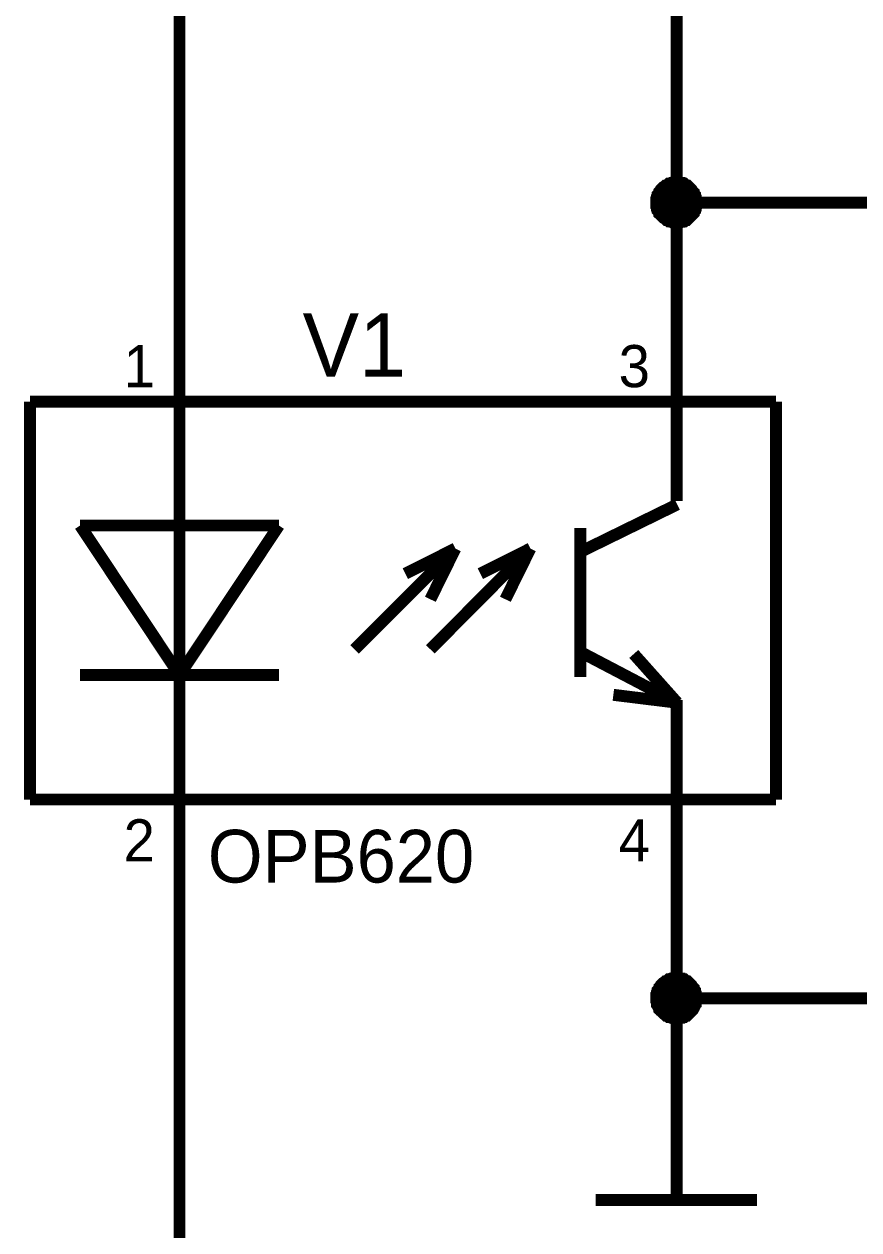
# Model space of a CAD drawing. Header units: millimetres. Extents: x 0 to 420, y 0 to 297.
# Drawn here: x 58.67 to 79.66, y 109.17 to 139.48 of the extents above; entities that cross this region are included whole.
import ezdxf

# ---------------------------------------------------------------- set-up
doc = ezdxf.new("R2010")
doc.units = ezdxf.units.MM
doc.layers.add('Sheet', color=255, linetype='Continuous')

msp = doc.modelspace()

# ---------------------------------------------------------------- linework, layer by layer
at = {"layer": 'Sheet'}
for points, const_width in [([(62.58, 139.989), (62.58, 137.488)], 0.3), ([(75.076, 139.989), (75.076, 137.488)], 0.3), ([(62.58, 132.488), (62.58, 137.488)], 0.3), ([(75.076, 137.488), (75.076, 134.988), (75.076, 132.488)], 0.3), ([(74.563, 134.988), (74.563, 135.021), (74.563, 135.038), (74.563, 135.071), (74.579, 135.087), (74.579, 135.12), (74.579, 135.137), (74.596, 135.17), (74.596, 135.187), (74.612, 135.203), (74.629, 135.236), (74.645, 135.253), (74.645, 135.269), (74.662, 135.286), (74.678, 135.319), (74.695, 135.336), (74.712, 135.352), (74.728, 135.369), (74.745, 135.385), (74.778, 135.402), (74.794, 135.418), (74.811, 135.418), (74.827, 135.435), (74.86, 135.452), (74.877, 135.468), (74.894, 135.468), (74.927, 135.485), (74.943, 135.485), (74.976, 135.485), (74.993, 135.501), (75.026, 135.501), (75.043, 135.501), (75.076, 135.501)], 0.3), ([(74.563, 134.988), (74.563, 135.021), (74.563, 135.038), (74.563, 135.071), (74.579, 135.087), (74.579, 135.12), (74.579, 135.137), (74.596, 135.17), (74.596, 135.187), (74.612, 135.203), (74.629, 135.236), (74.645, 135.253), (74.645, 135.269), (74.662, 135.286), (74.678, 135.319), (74.695, 135.336), (74.712, 135.352), (74.728, 135.369), (74.745, 135.385), (74.778, 135.402), (74.794, 135.418), (74.811, 135.418), (74.827, 135.435), (74.86, 135.452), (74.877, 135.468), (74.894, 135.468), (74.927, 135.485), (74.943, 135.485), (74.976, 135.485), (74.993, 135.501), (75.026, 135.501), (75.043, 135.501), (75.076, 135.501)], 0.3), ([(74.563, 134.988), (74.563, 135.021), (74.563, 135.038), (74.563, 135.071), (74.579, 135.087), (74.579, 135.12), (74.579, 135.137), (74.596, 135.17), (74.596, 135.187), (74.612, 135.203), (74.629, 135.236), (74.645, 135.253), (74.645, 135.269), (74.662, 135.286), (74.678, 135.319), (74.695, 135.336), (74.712, 135.352), (74.728, 135.369), (74.745, 135.385), (74.778, 135.402), (74.794, 135.418), (74.811, 135.418), (74.827, 135.435), (74.86, 135.452), (74.877, 135.468), (74.894, 135.468), (74.927, 135.485), (74.943, 135.485), (74.976, 135.485), (74.993, 135.501), (75.026, 135.501), (75.043, 135.501), (75.076, 135.501)], 0.3), ([(74.563, 134.988), (74.563, 135.021), (74.563, 135.038), (74.563, 135.071), (74.579, 135.087), (74.579, 135.12), (74.579, 135.137), (74.596, 135.17), (74.596, 135.187), (74.612, 135.203), (74.629, 135.236), (74.645, 135.253), (74.645, 135.269), (74.662, 135.286), (74.678, 135.319), (74.695, 135.336), (74.712, 135.352), (74.728, 135.369), (74.745, 135.385), (74.778, 135.402), (74.794, 135.418), (74.811, 135.418), (74.827, 135.435), (74.86, 135.452), (74.877, 135.468), (74.894, 135.468), (74.927, 135.485), (74.943, 135.485), (74.976, 135.485), (74.993, 135.501), (75.026, 135.501), (75.043, 135.501), (75.076, 135.501)], 0.3), ([(74.563, 134.988), (74.563, 135.021), (74.563, 135.038), (74.563, 135.071), (74.579, 135.087), (74.579, 135.12), (74.579, 135.137), (74.596, 135.17), (74.596, 135.187), (74.612, 135.203), (74.629, 135.236), (74.645, 135.253), (74.645, 135.269), (74.662, 135.286), (74.678, 135.319), (74.695, 135.336), (74.712, 135.352), (74.728, 135.369), (74.745, 135.385), (74.778, 135.402), (74.794, 135.418), (74.811, 135.418), (74.827, 135.435), (74.86, 135.452), (74.877, 135.468), (74.894, 135.468), (74.927, 135.485), (74.943, 135.485), (74.976, 135.485), (74.993, 135.501), (75.026, 135.501), (75.043, 135.501), (75.076, 135.501)], 0.0991), ([(74.563, 134.988), (74.563, 135.021), (74.563, 135.038), (74.563, 135.071), (74.579, 135.087), (74.579, 135.12), (74.579, 135.137), (74.596, 135.17), (74.596, 135.187), (74.612, 135.203), (74.629, 135.236), (74.645, 135.253), (74.645, 135.269), (74.662, 135.286), (74.678, 135.319), (74.695, 135.336), (74.712, 135.352), (74.728, 135.369), (74.745, 135.385), (74.778, 135.402), (74.794, 135.418), (74.811, 135.418), (74.827, 135.435), (74.86, 135.452), (74.877, 135.468), (74.894, 135.468), (74.927, 135.485), (74.943, 135.485), (74.976, 135.485), (74.993, 135.501), (75.026, 135.501), (75.043, 135.501), (75.076, 135.501)], 0.0991), ([(74.563, 134.988), (74.563, 135.021), (74.563, 135.038), (74.563, 135.071), (74.579, 135.087), (74.579, 135.12), (74.579, 135.137), (74.596, 135.17), (74.596, 135.187), (74.612, 135.203), (74.629, 135.236), (74.645, 135.253), (74.645, 135.269), (74.662, 135.286), (74.678, 135.319), (74.695, 135.336), (74.712, 135.352), (74.728, 135.369), (74.745, 135.385), (74.778, 135.402), (74.794, 135.418), (74.811, 135.418), (74.827, 135.435), (74.86, 135.452), (74.877, 135.468), (74.894, 135.468), (74.927, 135.485), (74.943, 135.485), (74.976, 135.485), (74.993, 135.501), (75.026, 135.501), (75.043, 135.501), (75.076, 135.501)], 0.0991), ([(74.563, 134.988), (74.563, 135.021), (74.563, 135.038), (74.563, 135.071), (74.579, 135.087), (74.579, 135.12), (74.579, 135.137), (74.596, 135.17), (74.596, 135.187), (74.612, 135.203), (74.629, 135.236), (74.645, 135.253), (74.645, 135.269), (74.662, 135.286), (74.678, 135.319), (74.695, 135.336), (74.712, 135.352), (74.728, 135.369), (74.745, 135.385), (74.778, 135.402), (74.794, 135.418), (74.811, 135.418), (74.827, 135.435), (74.86, 135.452), (74.877, 135.468), (74.894, 135.468), (74.927, 135.485), (74.943, 135.485), (74.976, 135.485), (74.993, 135.501), (75.026, 135.501), (75.043, 135.501), (75.076, 135.501)], 0.0991), ([(75.076, 135.501), (75.076, 135.501)], 0.3), ([(75.076, 135.501), (75.109, 135.501), (75.125, 135.501), (75.158, 135.501), (75.175, 135.485), (75.208, 135.485), (75.225, 135.485), (75.241, 135.468), (75.274, 135.468), (75.291, 135.452), (75.307, 135.435), (75.34, 135.418), (75.357, 135.418), (75.374, 135.402), (75.39, 135.385), (75.407, 135.369), (75.423, 135.352), (75.44, 135.336), (75.456, 135.319), (75.473, 135.286), (75.489, 135.269), (75.506, 135.253), (75.506, 135.236), (75.523, 135.203), (75.539, 135.187), (75.539, 135.17), (75.556, 135.137), (75.556, 135.12), (75.556, 135.087), (75.572, 135.071), (75.572, 135.038), (75.572, 135.021), (75.572, 134.988)], 0.3), ([(75.076, 135.501), (75.076, 135.501)], 0.3), ([(75.076, 135.501), (75.109, 135.501), (75.125, 135.501), (75.158, 135.501), (75.175, 135.485), (75.208, 135.485), (75.225, 135.485), (75.241, 135.468), (75.274, 135.468), (75.291, 135.452), (75.307, 135.435), (75.34, 135.418), (75.357, 135.418), (75.374, 135.402), (75.39, 135.385), (75.407, 135.369), (75.423, 135.352), (75.44, 135.336), (75.456, 135.319), (75.473, 135.286), (75.489, 135.269), (75.506, 135.253), (75.506, 135.236), (75.523, 135.203), (75.539, 135.187), (75.539, 135.17), (75.556, 135.137), (75.556, 135.12), (75.556, 135.087), (75.572, 135.071), (75.572, 135.038), (75.572, 135.021), (75.572, 134.988)], 0.3), ([(75.076, 135.501), (75.076, 135.501)], 0.3), ([(75.076, 135.501), (75.109, 135.501), (75.125, 135.501), (75.158, 135.501), (75.175, 135.485), (75.208, 135.485), (75.225, 135.485), (75.241, 135.468), (75.274, 135.468), (75.291, 135.452), (75.307, 135.435), (75.34, 135.418), (75.357, 135.418), (75.374, 135.402), (75.39, 135.385), (75.407, 135.369), (75.423, 135.352), (75.44, 135.336), (75.456, 135.319), (75.473, 135.286), (75.489, 135.269), (75.506, 135.253), (75.506, 135.236), (75.523, 135.203), (75.539, 135.187), (75.539, 135.17), (75.556, 135.137), (75.556, 135.12), (75.556, 135.087), (75.572, 135.071), (75.572, 135.038), (75.572, 135.021), (75.572, 134.988)], 0.3), ([(75.076, 135.501), (75.076, 135.501)], 0.3), ([(75.076, 135.501), (75.109, 135.501), (75.125, 135.501), (75.158, 135.501), (75.175, 135.485), (75.208, 135.485), (75.225, 135.485), (75.241, 135.468), (75.274, 135.468), (75.291, 135.452), (75.307, 135.435), (75.34, 135.418), (75.357, 135.418), (75.374, 135.402), (75.39, 135.385), (75.407, 135.369), (75.423, 135.352), (75.44, 135.336), (75.456, 135.319), (75.473, 135.286), (75.489, 135.269), (75.506, 135.253), (75.506, 135.236), (75.523, 135.203), (75.539, 135.187), (75.539, 135.17), (75.556, 135.137), (75.556, 135.12), (75.556, 135.087), (75.572, 135.071), (75.572, 135.038), (75.572, 135.021), (75.572, 134.988)], 0.3), ([(75.076, 135.501), (75.076, 135.501)], 0.0991), ([(75.076, 135.501), (75.109, 135.501), (75.125, 135.501), (75.158, 135.501), (75.175, 135.485), (75.208, 135.485), (75.225, 135.485), (75.241, 135.468), (75.274, 135.468), (75.291, 135.452), (75.307, 135.435), (75.34, 135.418), (75.357, 135.418), (75.374, 135.402), (75.39, 135.385), (75.407, 135.369), (75.423, 135.352), (75.44, 135.336), (75.456, 135.319), (75.473, 135.286), (75.489, 135.269), (75.506, 135.253), (75.506, 135.236), (75.523, 135.203), (75.539, 135.187), (75.539, 135.17), (75.556, 135.137), (75.556, 135.12), (75.556, 135.087), (75.572, 135.071), (75.572, 135.038), (75.572, 135.021), (75.572, 134.988)], 0.0991), ([(75.076, 135.501), (75.076, 135.501)], 0.0991), ([(75.076, 135.501), (75.109, 135.501), (75.125, 135.501), (75.158, 135.501), (75.175, 135.485), (75.208, 135.485), (75.225, 135.485), (75.241, 135.468), (75.274, 135.468), (75.291, 135.452), (75.307, 135.435), (75.34, 135.418), (75.357, 135.418), (75.374, 135.402), (75.39, 135.385), (75.407, 135.369), (75.423, 135.352), (75.44, 135.336), (75.456, 135.319), (75.473, 135.286), (75.489, 135.269), (75.506, 135.253), (75.506, 135.236), (75.523, 135.203), (75.539, 135.187), (75.539, 135.17), (75.556, 135.137), (75.556, 135.12), (75.556, 135.087), (75.572, 135.071), (75.572, 135.038), (75.572, 135.021), (75.572, 134.988)], 0.0991), ([(75.076, 135.501), (75.076, 135.501)], 0.0991), ([(75.076, 135.501), (75.109, 135.501), (75.125, 135.501), (75.158, 135.501), (75.175, 135.485), (75.208, 135.485), (75.225, 135.485), (75.241, 135.468), (75.274, 135.468), (75.291, 135.452), (75.307, 135.435), (75.34, 135.418), (75.357, 135.418), (75.374, 135.402), (75.39, 135.385), (75.407, 135.369), (75.423, 135.352), (75.44, 135.336), (75.456, 135.319), (75.473, 135.286), (75.489, 135.269), (75.506, 135.253), (75.506, 135.236), (75.523, 135.203), (75.539, 135.187), (75.539, 135.17), (75.556, 135.137), (75.556, 135.12), (75.556, 135.087), (75.572, 135.071), (75.572, 135.038), (75.572, 135.021), (75.572, 134.988)], 0.0991), ([(75.076, 135.501), (75.076, 135.501)], 0.0991), ([(75.076, 135.501), (75.109, 135.501), (75.125, 135.501), (75.158, 135.501), (75.175, 135.485), (75.208, 135.485), (75.225, 135.485), (75.241, 135.468), (75.274, 135.468), (75.291, 135.452), (75.307, 135.435), (75.34, 135.418), (75.357, 135.418), (75.374, 135.402), (75.39, 135.385), (75.407, 135.369), (75.423, 135.352), (75.44, 135.336), (75.456, 135.319), (75.473, 135.286), (75.489, 135.269), (75.506, 135.253), (75.506, 135.236), (75.523, 135.203), (75.539, 135.187), (75.539, 135.17), (75.556, 135.137), (75.556, 135.12), (75.556, 135.087), (75.572, 135.071), (75.572, 135.038), (75.572, 135.021), (75.572, 134.988)], 0.0991), ([(75.076, 134.491), (75.043, 134.491), (75.026, 134.491), (74.993, 134.491), (74.976, 134.508), (74.943, 134.508), (74.927, 134.508), (74.894, 134.524), (74.877, 134.524), (74.86, 134.541), (74.827, 134.557), (74.811, 134.557), (74.794, 134.574), (74.778, 134.591), (74.745, 134.607), (74.728, 134.624), (74.712, 134.64), (74.695, 134.657), (74.678, 134.673), (74.662, 134.69), (74.645, 134.706), (74.645, 134.723), (74.629, 134.756), (74.612, 134.773), (74.596, 134.789), (74.596, 134.822), (74.579, 134.839), (74.579, 134.855), (74.579, 134.889), (74.563, 134.905), (74.563, 134.938), (74.563, 134.955), (74.563, 134.988)], 0.3), ([(74.563, 134.988), (74.563, 134.988)], 0.3), ([(75.076, 134.491), (75.043, 134.491), (75.026, 134.491), (74.993, 134.491), (74.976, 134.508), (74.943, 134.508), (74.927, 134.508), (74.894, 134.524), (74.877, 134.524), (74.86, 134.541), (74.827, 134.557), (74.811, 134.557), (74.794, 134.574), (74.778, 134.591), (74.745, 134.607), (74.728, 134.624), (74.712, 134.64), (74.695, 134.657), (74.678, 134.673), (74.662, 134.69), (74.645, 134.706), (74.645, 134.723), (74.629, 134.756), (74.612, 134.773), (74.596, 134.789), (74.596, 134.822), (74.579, 134.839), (74.579, 134.855), (74.579, 134.889), (74.563, 134.905), (74.563, 134.938), (74.563, 134.955), (74.563, 134.988)], 0.3), ([(74.563, 134.988), (74.563, 134.988)], 0.3), ([(75.076, 134.491), (75.043, 134.491), (75.026, 134.491), (74.993, 134.491), (74.976, 134.508), (74.943, 134.508), (74.927, 134.508), (74.894, 134.524), (74.877, 134.524), (74.86, 134.541), (74.827, 134.557), (74.811, 134.557), (74.794, 134.574), (74.778, 134.591), (74.745, 134.607), (74.728, 134.624), (74.712, 134.64), (74.695, 134.657), (74.678, 134.673), (74.662, 134.69), (74.645, 134.706), (74.645, 134.723), (74.629, 134.756), (74.612, 134.773), (74.596, 134.789), (74.596, 134.822), (74.579, 134.839), (74.579, 134.855), (74.579, 134.889), (74.563, 134.905), (74.563, 134.938), (74.563, 134.955), (74.563, 134.988)], 0.3), ([(74.563, 134.988), (74.563, 134.988)], 0.3), ([(75.076, 134.491), (75.043, 134.491), (75.026, 134.491), (74.993, 134.491), (74.976, 134.508), (74.943, 134.508), (74.927, 134.508), (74.894, 134.524), (74.877, 134.524), (74.86, 134.541), (74.827, 134.557), (74.811, 134.557), (74.794, 134.574), (74.778, 134.591), (74.745, 134.607), (74.728, 134.624), (74.712, 134.64), (74.695, 134.657), (74.678, 134.673), (74.662, 134.69), (74.645, 134.706), (74.645, 134.723), (74.629, 134.756), (74.612, 134.773), (74.596, 134.789), (74.596, 134.822), (74.579, 134.839), (74.579, 134.855), (74.579, 134.889), (74.563, 134.905), (74.563, 134.938), (74.563, 134.955), (74.563, 134.988)], 0.3), ([(74.563, 134.988), (74.563, 134.988)], 0.3), ([(75.076, 134.491), (75.043, 134.491), (75.026, 134.491), (74.993, 134.491), (74.976, 134.508), (74.943, 134.508), (74.927, 134.508), (74.894, 134.524), (74.877, 134.524), (74.86, 134.541), (74.827, 134.557), (74.811, 134.557), (74.794, 134.574), (74.778, 134.591), (74.745, 134.607), (74.728, 134.624), (74.712, 134.64), (74.695, 134.657), (74.678, 134.673), (74.662, 134.69), (74.645, 134.706), (74.645, 134.723), (74.629, 134.756), (74.612, 134.773), (74.596, 134.789), (74.596, 134.822), (74.579, 134.839), (74.579, 134.855), (74.579, 134.889), (74.563, 134.905), (74.563, 134.938), (74.563, 134.955), (74.563, 134.988)], 0.0991), ([(74.563, 134.988), (74.563, 134.988)], 0.0991), ([(75.076, 134.491), (75.043, 134.491), (75.026, 134.491), (74.993, 134.491), (74.976, 134.508), (74.943, 134.508), (74.927, 134.508), (74.894, 134.524), (74.877, 134.524), (74.86, 134.541), (74.827, 134.557), (74.811, 134.557), (74.794, 134.574), (74.778, 134.591), (74.745, 134.607), (74.728, 134.624), (74.712, 134.64), (74.695, 134.657), (74.678, 134.673), (74.662, 134.69), (74.645, 134.706), (74.645, 134.723), (74.629, 134.756), (74.612, 134.773), (74.596, 134.789), (74.596, 134.822), (74.579, 134.839), (74.579, 134.855), (74.579, 134.889), (74.563, 134.905), (74.563, 134.938), (74.563, 134.955), (74.563, 134.988)], 0.0991), ([(74.563, 134.988), (74.563, 134.988)], 0.0991), ([(75.076, 134.491), (75.043, 134.491), (75.026, 134.491), (74.993, 134.491), (74.976, 134.508), (74.943, 134.508), (74.927, 134.508), (74.894, 134.524), (74.877, 134.524), (74.86, 134.541), (74.827, 134.557), (74.811, 134.557), (74.794, 134.574), (74.778, 134.591), (74.745, 134.607), (74.728, 134.624), (74.712, 134.64), (74.695, 134.657), (74.678, 134.673), (74.662, 134.69), (74.645, 134.706), (74.645, 134.723), (74.629, 134.756), (74.612, 134.773), (74.596, 134.789), (74.596, 134.822), (74.579, 134.839), (74.579, 134.855), (74.579, 134.889), (74.563, 134.905), (74.563, 134.938), (74.563, 134.955), (74.563, 134.988)], 0.0991), ([(74.563, 134.988), (74.563, 134.988)], 0.0991), ([(75.076, 134.491), (75.043, 134.491), (75.026, 134.491), (74.993, 134.491), (74.976, 134.508), (74.943, 134.508), (74.927, 134.508), (74.894, 134.524), (74.877, 134.524), (74.86, 134.541), (74.827, 134.557), (74.811, 134.557), (74.794, 134.574), (74.778, 134.591), (74.745, 134.607), (74.728, 134.624), (74.712, 134.64), (74.695, 134.657), (74.678, 134.673), (74.662, 134.69), (74.645, 134.706), (74.645, 134.723), (74.629, 134.756), (74.612, 134.773), (74.596, 134.789), (74.596, 134.822), (74.579, 134.839), (74.579, 134.855), (74.579, 134.889), (74.563, 134.905), (74.563, 134.938), (74.563, 134.955), (74.563, 134.988)], 0.0991), ([(74.563, 134.988), (74.563, 134.988)], 0.0991), ([(75.572, 134.988), (75.572, 134.955), (75.572, 134.938), (75.572, 134.905), (75.556, 134.889), (75.556, 134.855), (75.556, 134.839), (75.539, 134.822), (75.539, 134.789), (75.523, 134.773), (75.506, 134.756), (75.506, 134.723), (75.489, 134.706), (75.473, 134.69), (75.456, 134.673), (75.44, 134.657), (75.423, 134.64), (75.407, 134.624), (75.39, 134.607), (75.374, 134.591), (75.357, 134.574), (75.34, 134.557), (75.307, 134.557), (75.291, 134.541), (75.274, 134.524), (75.241, 134.524), (75.225, 134.508), (75.208, 134.508), (75.175, 134.508), (75.158, 134.491), (75.125, 134.491), (75.109, 134.491), (75.076, 134.491)], 0.3), ([(85.073, 128.745), (85.073, 134.988), (75.076, 134.988)], 0.3), ([(75.572, 134.988), (75.572, 134.955), (75.572, 134.938), (75.572, 134.905), (75.556, 134.889), (75.556, 134.855), (75.556, 134.839), (75.539, 134.822), (75.539, 134.789), (75.523, 134.773), (75.506, 134.756), (75.506, 134.723), (75.489, 134.706), (75.473, 134.69), (75.456, 134.673), (75.44, 134.657), (75.423, 134.64), (75.407, 134.624), (75.39, 134.607), (75.374, 134.591), (75.357, 134.574), (75.34, 134.557), (75.307, 134.557), (75.291, 134.541), (75.274, 134.524), (75.241, 134.524), (75.225, 134.508), (75.208, 134.508), (75.175, 134.508), (75.158, 134.491), (75.125, 134.491), (75.109, 134.491), (75.076, 134.491)], 0.3), ([(75.572, 134.988), (75.572, 134.955), (75.572, 134.938), (75.572, 134.905), (75.556, 134.889), (75.556, 134.855), (75.556, 134.839), (75.539, 134.822), (75.539, 134.789), (75.523, 134.773), (75.506, 134.756), (75.506, 134.723), (75.489, 134.706), (75.473, 134.69), (75.456, 134.673), (75.44, 134.657), (75.423, 134.64), (75.407, 134.624), (75.39, 134.607), (75.374, 134.591), (75.357, 134.574), (75.34, 134.557), (75.307, 134.557), (75.291, 134.541), (75.274, 134.524), (75.241, 134.524), (75.225, 134.508), (75.208, 134.508), (75.175, 134.508), (75.158, 134.491), (75.125, 134.491), (75.109, 134.491), (75.076, 134.491)], 0.3), ([(75.572, 134.988), (75.572, 134.955), (75.572, 134.938), (75.572, 134.905), (75.556, 134.889), (75.556, 134.855), (75.556, 134.839), (75.539, 134.822), (75.539, 134.789), (75.523, 134.773), (75.506, 134.756), (75.506, 134.723), (75.489, 134.706), (75.473, 134.69), (75.456, 134.673), (75.44, 134.657), (75.423, 134.64), (75.407, 134.624), (75.39, 134.607), (75.374, 134.591), (75.357, 134.574), (75.34, 134.557), (75.307, 134.557), (75.291, 134.541), (75.274, 134.524), (75.241, 134.524), (75.225, 134.508), (75.208, 134.508), (75.175, 134.508), (75.158, 134.491), (75.125, 134.491), (75.109, 134.491), (75.076, 134.491)], 0.3), ([(75.572, 134.988), (75.572, 134.955), (75.572, 134.938), (75.572, 134.905), (75.556, 134.889), (75.556, 134.855), (75.556, 134.839), (75.539, 134.822), (75.539, 134.789), (75.523, 134.773), (75.506, 134.756), (75.506, 134.723), (75.489, 134.706), (75.473, 134.69), (75.456, 134.673), (75.44, 134.657), (75.423, 134.64), (75.407, 134.624), (75.39, 134.607), (75.374, 134.591), (75.357, 134.574), (75.34, 134.557), (75.307, 134.557), (75.291, 134.541), (75.274, 134.524), (75.241, 134.524), (75.225, 134.508), (75.208, 134.508), (75.175, 134.508), (75.158, 134.491), (75.125, 134.491), (75.109, 134.491), (75.076, 134.491)], 0.0991), ([(75.572, 134.988), (75.572, 134.955), (75.572, 134.938), (75.572, 134.905), (75.556, 134.889), (75.556, 134.855), (75.556, 134.839), (75.539, 134.822), (75.539, 134.789), (75.523, 134.773), (75.506, 134.756), (75.506, 134.723), (75.489, 134.706), (75.473, 134.69), (75.456, 134.673), (75.44, 134.657), (75.423, 134.64), (75.407, 134.624), (75.39, 134.607), (75.374, 134.591), (75.357, 134.574), (75.34, 134.557), (75.307, 134.557), (75.291, 134.541), (75.274, 134.524), (75.241, 134.524), (75.225, 134.508), (75.208, 134.508), (75.175, 134.508), (75.158, 134.491), (75.125, 134.491), (75.109, 134.491), (75.076, 134.491)], 0.0991), ([(75.572, 134.988), (75.572, 134.955), (75.572, 134.938), (75.572, 134.905), (75.556, 134.889), (75.556, 134.855), (75.556, 134.839), (75.539, 134.822), (75.539, 134.789), (75.523, 134.773), (75.506, 134.756), (75.506, 134.723), (75.489, 134.706), (75.473, 134.69), (75.456, 134.673), (75.44, 134.657), (75.423, 134.64), (75.407, 134.624), (75.39, 134.607), (75.374, 134.591), (75.357, 134.574), (75.34, 134.557), (75.307, 134.557), (75.291, 134.541), (75.274, 134.524), (75.241, 134.524), (75.225, 134.508), (75.208, 134.508), (75.175, 134.508), (75.158, 134.491), (75.125, 134.491), (75.109, 134.491), (75.076, 134.491)], 0.0991), ([(75.572, 134.988), (75.572, 134.955), (75.572, 134.938), (75.572, 134.905), (75.556, 134.889), (75.556, 134.855), (75.556, 134.839), (75.539, 134.822), (75.539, 134.789), (75.523, 134.773), (75.506, 134.756), (75.506, 134.723), (75.489, 134.706), (75.473, 134.69), (75.456, 134.673), (75.44, 134.657), (75.423, 134.64), (75.407, 134.624), (75.39, 134.607), (75.374, 134.591), (75.357, 134.574), (75.34, 134.557), (75.307, 134.557), (75.291, 134.541), (75.274, 134.524), (75.241, 134.524), (75.225, 134.508), (75.208, 134.508), (75.175, 134.508), (75.158, 134.491), (75.125, 134.491), (75.109, 134.491), (75.076, 134.491)], 0.0991), ([(75.572, 134.988), (75.572, 134.988), (75.572, 134.988), (75.572, 134.988), (75.572, 134.988), (75.572, 134.988), (75.572, 134.988), (75.572, 134.988), (75.572, 134.988), (75.572, 134.988), (75.572, 134.988), (75.572, 134.988), (75.572, 134.988), (75.572, 134.988), (75.572, 134.988), (75.572, 134.988), (75.572, 134.988), (75.572, 134.988), (75.572, 134.988), (75.572, 134.988), (75.572, 134.988), (75.572, 134.988), (75.572, 134.988), (75.572, 134.988), (75.572, 134.988), (75.572, 134.988), (75.572, 134.988), (75.572, 134.988), (75.572, 134.988), (75.572, 134.988), (75.572, 134.988), (75.572, 134.988), (75.572, 134.988)], 0.3), ([(75.572, 134.988), (75.572, 134.988)], 0.3), ([(75.572, 134.988), (75.572, 134.988), (75.572, 134.988), (75.572, 134.988), (75.572, 134.988), (75.572, 134.988), (75.572, 134.988), (75.572, 134.988), (75.572, 134.988), (75.572, 134.988), (75.572, 134.988), (75.572, 134.988), (75.572, 134.988), (75.572, 134.988), (75.572, 134.988), (75.572, 134.988), (75.572, 134.988), (75.572, 134.988), (75.572, 134.988), (75.572, 134.988), (75.572, 134.988), (75.572, 134.988), (75.572, 134.988), (75.572, 134.988), (75.572, 134.988), (75.572, 134.988), (75.572, 134.988), (75.572, 134.988), (75.572, 134.988), (75.572, 134.988), (75.572, 134.988), (75.572, 134.988), (75.572, 134.988)], 0.3), ([(75.572, 134.988), (75.572, 134.988)], 0.3), ([(75.572, 134.988), (75.572, 134.988), (75.572, 134.988), (75.572, 134.988), (75.572, 134.988), (75.572, 134.988), (75.572, 134.988), (75.572, 134.988), (75.572, 134.988), (75.572, 134.988), (75.572, 134.988), (75.572, 134.988), (75.572, 134.988), (75.572, 134.988), (75.572, 134.988), (75.572, 134.988), (75.572, 134.988), (75.572, 134.988), (75.572, 134.988), (75.572, 134.988), (75.572, 134.988), (75.572, 134.988), (75.572, 134.988), (75.572, 134.988), (75.572, 134.988), (75.572, 134.988), (75.572, 134.988), (75.572, 134.988), (75.572, 134.988), (75.572, 134.988), (75.572, 134.988), (75.572, 134.988), (75.572, 134.988)], 0.3), ([(75.572, 134.988), (75.572, 134.988)], 0.3), ([(75.572, 134.988), (75.572, 134.988), (75.572, 134.988), (75.572, 134.988), (75.572, 134.988), (75.572, 134.988), (75.572, 134.988), (75.572, 134.988), (75.572, 134.988), (75.572, 134.988), (75.572, 134.988), (75.572, 134.988), (75.572, 134.988), (75.572, 134.988), (75.572, 134.988), (75.572, 134.988), (75.572, 134.988), (75.572, 134.988), (75.572, 134.988), (75.572, 134.988), (75.572, 134.988), (75.572, 134.988), (75.572, 134.988), (75.572, 134.988), (75.572, 134.988), (75.572, 134.988), (75.572, 134.988), (75.572, 134.988), (75.572, 134.988), (75.572, 134.988), (75.572, 134.988), (75.572, 134.988), (75.572, 134.988)], 0.3), ([(75.572, 134.988), (75.572, 134.988)], 0.3), ([(75.572, 134.988), (75.572, 134.988), (75.572, 134.988), (75.572, 134.988), (75.572, 134.988), (75.572, 134.988), (75.572, 134.988), (75.572, 134.988), (75.572, 134.988), (75.572, 134.988), (75.572, 134.988), (75.572, 134.988), (75.572, 134.988), (75.572, 134.988), (75.572, 134.988), (75.572, 134.988), (75.572, 134.988), (75.572, 134.988), (75.572, 134.988), (75.572, 134.988), (75.572, 134.988), (75.572, 134.988), (75.572, 134.988), (75.572, 134.988), (75.572, 134.988), (75.572, 134.988), (75.572, 134.988), (75.572, 134.988), (75.572, 134.988), (75.572, 134.988), (75.572, 134.988), (75.572, 134.988), (75.572, 134.988)], 0.0991), ([(75.572, 134.988), (75.572, 134.988)], 0.0991), ([(75.572, 134.988), (75.572, 134.988), (75.572, 134.988), (75.572, 134.988), (75.572, 134.988), (75.572, 134.988), (75.572, 134.988), (75.572, 134.988), (75.572, 134.988), (75.572, 134.988), (75.572, 134.988), (75.572, 134.988), (75.572, 134.988), (75.572, 134.988), (75.572, 134.988), (75.572, 134.988), (75.572, 134.988), (75.572, 134.988), (75.572, 134.988), (75.572, 134.988), (75.572, 134.988), (75.572, 134.988), (75.572, 134.988), (75.572, 134.988), (75.572, 134.988), (75.572, 134.988), (75.572, 134.988), (75.572, 134.988), (75.572, 134.988), (75.572, 134.988), (75.572, 134.988), (75.572, 134.988), (75.572, 134.988)], 0.0991), ([(75.572, 134.988), (75.572, 134.988)], 0.0991), ([(75.572, 134.988), (75.572, 134.988), (75.572, 134.988), (75.572, 134.988), (75.572, 134.988), (75.572, 134.988), (75.572, 134.988), (75.572, 134.988), (75.572, 134.988), (75.572, 134.988), (75.572, 134.988), (75.572, 134.988), (75.572, 134.988), (75.572, 134.988), (75.572, 134.988), (75.572, 134.988), (75.572, 134.988), (75.572, 134.988), (75.572, 134.988), (75.572, 134.988), (75.572, 134.988), (75.572, 134.988), (75.572, 134.988), (75.572, 134.988), (75.572, 134.988), (75.572, 134.988), (75.572, 134.988), (75.572, 134.988), (75.572, 134.988), (75.572, 134.988), (75.572, 134.988), (75.572, 134.988), (75.572, 134.988)], 0.0991), ([(75.572, 134.988), (75.572, 134.988)], 0.0991), ([(75.572, 134.988), (75.572, 134.988), (75.572, 134.988), (75.572, 134.988), (75.572, 134.988), (75.572, 134.988), (75.572, 134.988), (75.572, 134.988), (75.572, 134.988), (75.572, 134.988), (75.572, 134.988), (75.572, 134.988), (75.572, 134.988), (75.572, 134.988), (75.572, 134.988), (75.572, 134.988), (75.572, 134.988), (75.572, 134.988), (75.572, 134.988), (75.572, 134.988), (75.572, 134.988), (75.572, 134.988), (75.572, 134.988), (75.572, 134.988), (75.572, 134.988), (75.572, 134.988), (75.572, 134.988), (75.572, 134.988), (75.572, 134.988), (75.572, 134.988), (75.572, 134.988), (75.572, 134.988), (75.572, 134.988)], 0.0991), ([(75.572, 134.988), (75.572, 134.988)], 0.0991), ([(62.58, 127.487), (62.58, 132.488)], 0.3), ([(75.076, 127.487), (75.076, 132.488)], 0.3), ([(58.823, 129.987), (77.575, 129.987)], 0.3), ([(58.823, 119.986), (58.823, 129.987)], 0.3), ([(77.575, 129.987), (77.575, 119.986)], 0.3), ([(62.58, 127.487), (62.58, 122.486)], 0.3), ([(75.092, 127.404), (72.659, 126.212)], 0.3), ([(65.079, 126.874), (60.08, 126.874)], 0.3), ([(62.58, 123.115), (60.08, 126.874)], 0.3), ([(65.079, 126.874), (62.58, 123.115)], 0.3), ([(72.659, 126.808), (72.659, 123.066)], 0.3), ([(66.982, 123.761), (69.515, 126.295)], 0.3), ([(69.515, 126.295), (68.257, 125.665)], 0.3), ([(68.886, 123.761), (71.401, 126.295)], 0.3), ([(69.515, 126.295), (68.886, 125.02)], 0.3), ([(71.401, 126.295), (70.143, 125.665)], 0.3), ([(71.401, 126.295), (70.772, 125.02)], 0.3), ([(75.092, 122.42), (72.659, 123.695)], 0.3), ([(75.092, 122.42), (74, 123.645)], 0.3), ([(65.079, 123.115), (60.08, 123.115)], 0.3), ([(75.092, 122.42), (73.487, 122.618)], 0.3), ([(62.58, 122.486), (62.58, 117.485)], 0.3), ([(75.076, 122.486), (75.076, 117.485)], 0.3), ([(85.073, 121.244), (85.073, 114.985), (75.076, 114.985), (75.076, 117.485)], 0.3), ([(77.575, 119.986), (58.823, 119.986)], 0.3), ([(62.58, 117.485), (62.58, 74.995)], 0.3), ([(74.563, 114.985), (74.563, 115.018), (74.563, 115.035), (74.563, 115.068), (74.579, 115.084), (74.579, 115.117), (74.579, 115.134), (74.596, 115.167), (74.596, 115.184), (74.612, 115.2), (74.629, 115.233), (74.645, 115.25), (74.645, 115.266), (74.662, 115.283), (74.678, 115.316), (74.695, 115.333), (74.712, 115.349), (74.728, 115.366), (74.745, 115.382), (74.778, 115.399), (74.794, 115.415), (74.811, 115.415), (74.827, 115.432), (74.86, 115.448), (74.877, 115.465), (74.894, 115.465), (74.927, 115.482), (74.943, 115.482), (74.976, 115.482), (74.993, 115.498), (75.026, 115.498), (75.043, 115.498), (75.076, 115.498)], 0.3), ([(74.563, 114.985), (74.563, 115.018), (74.563, 115.035), (74.563, 115.068), (74.579, 115.084), (74.579, 115.117), (74.579, 115.134), (74.596, 115.167), (74.596, 115.184), (74.612, 115.2), (74.629, 115.233), (74.645, 115.25), (74.645, 115.266), (74.662, 115.283), (74.678, 115.316), (74.695, 115.333), (74.712, 115.349), (74.728, 115.366), (74.745, 115.382), (74.778, 115.399), (74.794, 115.415), (74.811, 115.415), (74.827, 115.432), (74.86, 115.448), (74.877, 115.465), (74.894, 115.465), (74.927, 115.482), (74.943, 115.482), (74.976, 115.482), (74.993, 115.498), (75.026, 115.498), (75.043, 115.498), (75.076, 115.498)], 0.3), ([(74.563, 114.985), (74.563, 115.018), (74.563, 115.035), (74.563, 115.068), (74.579, 115.084), (74.579, 115.117), (74.579, 115.134), (74.596, 115.167), (74.596, 115.184), (74.612, 115.2), (74.629, 115.233), (74.645, 115.25), (74.645, 115.266), (74.662, 115.283), (74.678, 115.316), (74.695, 115.333), (74.712, 115.349), (74.728, 115.366), (74.745, 115.382), (74.778, 115.399), (74.794, 115.415), (74.811, 115.415), (74.827, 115.432), (74.86, 115.448), (74.877, 115.465), (74.894, 115.465), (74.927, 115.482), (74.943, 115.482), (74.976, 115.482), (74.993, 115.498), (75.026, 115.498), (75.043, 115.498), (75.076, 115.498)], 0.3), ([(74.563, 114.985), (74.563, 115.018), (74.563, 115.035), (74.563, 115.068), (74.579, 115.084), (74.579, 115.117), (74.579, 115.134), (74.596, 115.167), (74.596, 115.184), (74.612, 115.2), (74.629, 115.233), (74.645, 115.25), (74.645, 115.266), (74.662, 115.283), (74.678, 115.316), (74.695, 115.333), (74.712, 115.349), (74.728, 115.366), (74.745, 115.382), (74.778, 115.399), (74.794, 115.415), (74.811, 115.415), (74.827, 115.432), (74.86, 115.448), (74.877, 115.465), (74.894, 115.465), (74.927, 115.482), (74.943, 115.482), (74.976, 115.482), (74.993, 115.498), (75.026, 115.498), (75.043, 115.498), (75.076, 115.498)], 0.3), ([(74.563, 114.985), (74.563, 115.018), (74.563, 115.035), (74.563, 115.068), (74.579, 115.084), (74.579, 115.117), (74.579, 115.134), (74.596, 115.167), (74.596, 115.184), (74.612, 115.2), (74.629, 115.233), (74.645, 115.25), (74.645, 115.266), (74.662, 115.283), (74.678, 115.316), (74.695, 115.333), (74.712, 115.349), (74.728, 115.366), (74.745, 115.382), (74.778, 115.399), (74.794, 115.415), (74.811, 115.415), (74.827, 115.432), (74.86, 115.448), (74.877, 115.465), (74.894, 115.465), (74.927, 115.482), (74.943, 115.482), (74.976, 115.482), (74.993, 115.498), (75.026, 115.498), (75.043, 115.498), (75.076, 115.498)], 0.0991), ([(74.563, 114.985), (74.563, 115.018), (74.563, 115.035), (74.563, 115.068), (74.579, 115.084), (74.579, 115.117), (74.579, 115.134), (74.596, 115.167), (74.596, 115.184), (74.612, 115.2), (74.629, 115.233), (74.645, 115.25), (74.645, 115.266), (74.662, 115.283), (74.678, 115.316), (74.695, 115.333), (74.712, 115.349), (74.728, 115.366), (74.745, 115.382), (74.778, 115.399), (74.794, 115.415), (74.811, 115.415), (74.827, 115.432), (74.86, 115.448), (74.877, 115.465), (74.894, 115.465), (74.927, 115.482), (74.943, 115.482), (74.976, 115.482), (74.993, 115.498), (75.026, 115.498), (75.043, 115.498), (75.076, 115.498)], 0.0991), ([(74.563, 114.985), (74.563, 115.018), (74.563, 115.035), (74.563, 115.068), (74.579, 115.084), (74.579, 115.117), (74.579, 115.134), (74.596, 115.167), (74.596, 115.184), (74.612, 115.2), (74.629, 115.233), (74.645, 115.25), (74.645, 115.266), (74.662, 115.283), (74.678, 115.316), (74.695, 115.333), (74.712, 115.349), (74.728, 115.366), (74.745, 115.382), (74.778, 115.399), (74.794, 115.415), (74.811, 115.415), (74.827, 115.432), (74.86, 115.448), (74.877, 115.465), (74.894, 115.465), (74.927, 115.482), (74.943, 115.482), (74.976, 115.482), (74.993, 115.498), (75.026, 115.498), (75.043, 115.498), (75.076, 115.498)], 0.0991), ([(74.563, 114.985), (74.563, 115.018), (74.563, 115.035), (74.563, 115.068), (74.579, 115.084), (74.579, 115.117), (74.579, 115.134), (74.596, 115.167), (74.596, 115.184), (74.612, 115.2), (74.629, 115.233), (74.645, 115.25), (74.645, 115.266), (74.662, 115.283), (74.678, 115.316), (74.695, 115.333), (74.712, 115.349), (74.728, 115.366), (74.745, 115.382), (74.778, 115.399), (74.794, 115.415), (74.811, 115.415), (74.827, 115.432), (74.86, 115.448), (74.877, 115.465), (74.894, 115.465), (74.927, 115.482), (74.943, 115.482), (74.976, 115.482), (74.993, 115.498), (75.026, 115.498), (75.043, 115.498), (75.076, 115.498)], 0.0991), ([(75.076, 115.498), (75.076, 115.498)], 0.3), ([(75.076, 115.498), (75.109, 115.498), (75.125, 115.498), (75.158, 115.498), (75.175, 115.482), (75.208, 115.482), (75.225, 115.482), (75.241, 115.465), (75.274, 115.465), (75.291, 115.448), (75.307, 115.432), (75.34, 115.415), (75.357, 115.415), (75.374, 115.399), (75.39, 115.382), (75.407, 115.366), (75.423, 115.349), (75.44, 115.333), (75.456, 115.316), (75.473, 115.283), (75.489, 115.266), (75.506, 115.25), (75.506, 115.233), (75.523, 115.2), (75.539, 115.184), (75.539, 115.167), (75.556, 115.134), (75.556, 115.117), (75.556, 115.084), (75.572, 115.068), (75.572, 115.035), (75.572, 115.018), (75.572, 114.985)], 0.3), ([(75.076, 115.498), (75.076, 115.498)], 0.3), ([(75.076, 115.498), (75.109, 115.498), (75.125, 115.498), (75.158, 115.498), (75.175, 115.482), (75.208, 115.482), (75.225, 115.482), (75.241, 115.465), (75.274, 115.465), (75.291, 115.448), (75.307, 115.432), (75.34, 115.415), (75.357, 115.415), (75.374, 115.399), (75.39, 115.382), (75.407, 115.366), (75.423, 115.349), (75.44, 115.333), (75.456, 115.316), (75.473, 115.283), (75.489, 115.266), (75.506, 115.25), (75.506, 115.233), (75.523, 115.2), (75.539, 115.184), (75.539, 115.167), (75.556, 115.134), (75.556, 115.117), (75.556, 115.084), (75.572, 115.068), (75.572, 115.035), (75.572, 115.018), (75.572, 114.985)], 0.3), ([(75.076, 115.498), (75.076, 115.498)], 0.3), ([(75.076, 115.498), (75.109, 115.498), (75.125, 115.498), (75.158, 115.498), (75.175, 115.482), (75.208, 115.482), (75.225, 115.482), (75.241, 115.465), (75.274, 115.465), (75.291, 115.448), (75.307, 115.432), (75.34, 115.415), (75.357, 115.415), (75.374, 115.399), (75.39, 115.382), (75.407, 115.366), (75.423, 115.349), (75.44, 115.333), (75.456, 115.316), (75.473, 115.283), (75.489, 115.266), (75.506, 115.25), (75.506, 115.233), (75.523, 115.2), (75.539, 115.184), (75.539, 115.167), (75.556, 115.134), (75.556, 115.117), (75.556, 115.084), (75.572, 115.068), (75.572, 115.035), (75.572, 115.018), (75.572, 114.985)], 0.3), ([(75.076, 115.498), (75.076, 115.498)], 0.3), ([(75.076, 115.498), (75.109, 115.498), (75.125, 115.498), (75.158, 115.498), (75.175, 115.482), (75.208, 115.482), (75.225, 115.482), (75.241, 115.465), (75.274, 115.465), (75.291, 115.448), (75.307, 115.432), (75.34, 115.415), (75.357, 115.415), (75.374, 115.399), (75.39, 115.382), (75.407, 115.366), (75.423, 115.349), (75.44, 115.333), (75.456, 115.316), (75.473, 115.283), (75.489, 115.266), (75.506, 115.25), (75.506, 115.233), (75.523, 115.2), (75.539, 115.184), (75.539, 115.167), (75.556, 115.134), (75.556, 115.117), (75.556, 115.084), (75.572, 115.068), (75.572, 115.035), (75.572, 115.018), (75.572, 114.985)], 0.3), ([(75.076, 115.498), (75.076, 115.498)], 0.0991), ([(75.076, 115.498), (75.109, 115.498), (75.125, 115.498), (75.158, 115.498), (75.175, 115.482), (75.208, 115.482), (75.225, 115.482), (75.241, 115.465), (75.274, 115.465), (75.291, 115.448), (75.307, 115.432), (75.34, 115.415), (75.357, 115.415), (75.374, 115.399), (75.39, 115.382), (75.407, 115.366), (75.423, 115.349), (75.44, 115.333), (75.456, 115.316), (75.473, 115.283), (75.489, 115.266), (75.506, 115.25), (75.506, 115.233), (75.523, 115.2), (75.539, 115.184), (75.539, 115.167), (75.556, 115.134), (75.556, 115.117), (75.556, 115.084), (75.572, 115.068), (75.572, 115.035), (75.572, 115.018), (75.572, 114.985)], 0.0991), ([(75.076, 115.498), (75.076, 115.498)], 0.0991), ([(75.076, 115.498), (75.109, 115.498), (75.125, 115.498), (75.158, 115.498), (75.175, 115.482), (75.208, 115.482), (75.225, 115.482), (75.241, 115.465), (75.274, 115.465), (75.291, 115.448), (75.307, 115.432), (75.34, 115.415), (75.357, 115.415), (75.374, 115.399), (75.39, 115.382), (75.407, 115.366), (75.423, 115.349), (75.44, 115.333), (75.456, 115.316), (75.473, 115.283), (75.489, 115.266), (75.506, 115.25), (75.506, 115.233), (75.523, 115.2), (75.539, 115.184), (75.539, 115.167), (75.556, 115.134), (75.556, 115.117), (75.556, 115.084), (75.572, 115.068), (75.572, 115.035), (75.572, 115.018), (75.572, 114.985)], 0.0991), ([(75.076, 115.498), (75.076, 115.498)], 0.0991), ([(75.076, 115.498), (75.109, 115.498), (75.125, 115.498), (75.158, 115.498), (75.175, 115.482), (75.208, 115.482), (75.225, 115.482), (75.241, 115.465), (75.274, 115.465), (75.291, 115.448), (75.307, 115.432), (75.34, 115.415), (75.357, 115.415), (75.374, 115.399), (75.39, 115.382), (75.407, 115.366), (75.423, 115.349), (75.44, 115.333), (75.456, 115.316), (75.473, 115.283), (75.489, 115.266), (75.506, 115.25), (75.506, 115.233), (75.523, 115.2), (75.539, 115.184), (75.539, 115.167), (75.556, 115.134), (75.556, 115.117), (75.556, 115.084), (75.572, 115.068), (75.572, 115.035), (75.572, 115.018), (75.572, 114.985)], 0.0991), ([(75.076, 115.498), (75.076, 115.498)], 0.0991), ([(75.076, 115.498), (75.109, 115.498), (75.125, 115.498), (75.158, 115.498), (75.175, 115.482), (75.208, 115.482), (75.225, 115.482), (75.241, 115.465), (75.274, 115.465), (75.291, 115.448), (75.307, 115.432), (75.34, 115.415), (75.357, 115.415), (75.374, 115.399), (75.39, 115.382), (75.407, 115.366), (75.423, 115.349), (75.44, 115.333), (75.456, 115.316), (75.473, 115.283), (75.489, 115.266), (75.506, 115.25), (75.506, 115.233), (75.523, 115.2), (75.539, 115.184), (75.539, 115.167), (75.556, 115.134), (75.556, 115.117), (75.556, 115.084), (75.572, 115.068), (75.572, 115.035), (75.572, 115.018), (75.572, 114.985)], 0.0991), ([(75.076, 114.488), (75.043, 114.488), (75.026, 114.488), (74.993, 114.488), (74.976, 114.505), (74.943, 114.505), (74.927, 114.505), (74.894, 114.521), (74.877, 114.521), (74.86, 114.538), (74.827, 114.554), (74.811, 114.554), (74.794, 114.571), (74.778, 114.587), (74.745, 114.604), (74.728, 114.621), (74.712, 114.637), (74.695, 114.654), (74.678, 114.67), (74.662, 114.687), (74.645, 114.703), (74.645, 114.736), (74.629, 114.753), (74.612, 114.77), (74.596, 114.803), (74.596, 114.819), (74.579, 114.836), (74.579, 114.869), (74.579, 114.885), (74.563, 114.919), (74.563, 114.935), (74.563, 114.968), (74.563, 114.985)], 0.3), ([(74.563, 114.985), (74.563, 114.985)], 0.3), ([(75.076, 114.488), (75.043, 114.488), (75.026, 114.488), (74.993, 114.488), (74.976, 114.505), (74.943, 114.505), (74.927, 114.505), (74.894, 114.521), (74.877, 114.521), (74.86, 114.538), (74.827, 114.554), (74.811, 114.554), (74.794, 114.571), (74.778, 114.587), (74.745, 114.604), (74.728, 114.621), (74.712, 114.637), (74.695, 114.654), (74.678, 114.67), (74.662, 114.687), (74.645, 114.703), (74.645, 114.736), (74.629, 114.753), (74.612, 114.77), (74.596, 114.803), (74.596, 114.819), (74.579, 114.836), (74.579, 114.869), (74.579, 114.885), (74.563, 114.919), (74.563, 114.935), (74.563, 114.968), (74.563, 114.985)], 0.3), ([(74.563, 114.985), (74.563, 114.985)], 0.3), ([(75.076, 114.488), (75.043, 114.488), (75.026, 114.488), (74.993, 114.488), (74.976, 114.505), (74.943, 114.505), (74.927, 114.505), (74.894, 114.521), (74.877, 114.521), (74.86, 114.538), (74.827, 114.554), (74.811, 114.554), (74.794, 114.571), (74.778, 114.587), (74.745, 114.604), (74.728, 114.621), (74.712, 114.637), (74.695, 114.654), (74.678, 114.67), (74.662, 114.687), (74.645, 114.703), (74.645, 114.736), (74.629, 114.753), (74.612, 114.77), (74.596, 114.803), (74.596, 114.819), (74.579, 114.836), (74.579, 114.869), (74.579, 114.885), (74.563, 114.919), (74.563, 114.935), (74.563, 114.968), (74.563, 114.985)], 0.3), ([(74.563, 114.985), (74.563, 114.985)], 0.3), ([(75.076, 114.488), (75.043, 114.488), (75.026, 114.488), (74.993, 114.488), (74.976, 114.505), (74.943, 114.505), (74.927, 114.505), (74.894, 114.521), (74.877, 114.521), (74.86, 114.538), (74.827, 114.554), (74.811, 114.554), (74.794, 114.571), (74.778, 114.587), (74.745, 114.604), (74.728, 114.621), (74.712, 114.637), (74.695, 114.654), (74.678, 114.67), (74.662, 114.687), (74.645, 114.703), (74.645, 114.736), (74.629, 114.753), (74.612, 114.77), (74.596, 114.803), (74.596, 114.819), (74.579, 114.836), (74.579, 114.869), (74.579, 114.885), (74.563, 114.919), (74.563, 114.935), (74.563, 114.968), (74.563, 114.985)], 0.3), ([(74.563, 114.985), (74.563, 114.985)], 0.3), ([(75.076, 114.488), (75.043, 114.488), (75.026, 114.488), (74.993, 114.488), (74.976, 114.505), (74.943, 114.505), (74.927, 114.505), (74.894, 114.521), (74.877, 114.521), (74.86, 114.538), (74.827, 114.554), (74.811, 114.554), (74.794, 114.571), (74.778, 114.587), (74.745, 114.604), (74.728, 114.621), (74.712, 114.637), (74.695, 114.654), (74.678, 114.67), (74.662, 114.687), (74.645, 114.703), (74.645, 114.736), (74.629, 114.753), (74.612, 114.77), (74.596, 114.803), (74.596, 114.819), (74.579, 114.836), (74.579, 114.869), (74.579, 114.885), (74.563, 114.919), (74.563, 114.935), (74.563, 114.968), (74.563, 114.985)], 0.0991), ([(74.563, 114.985), (74.563, 114.985)], 0.0991), ([(75.076, 114.488), (75.043, 114.488), (75.026, 114.488), (74.993, 114.488), (74.976, 114.505), (74.943, 114.505), (74.927, 114.505), (74.894, 114.521), (74.877, 114.521), (74.86, 114.538), (74.827, 114.554), (74.811, 114.554), (74.794, 114.571), (74.778, 114.587), (74.745, 114.604), (74.728, 114.621), (74.712, 114.637), (74.695, 114.654), (74.678, 114.67), (74.662, 114.687), (74.645, 114.703), (74.645, 114.736), (74.629, 114.753), (74.612, 114.77), (74.596, 114.803), (74.596, 114.819), (74.579, 114.836), (74.579, 114.869), (74.579, 114.885), (74.563, 114.919), (74.563, 114.935), (74.563, 114.968), (74.563, 114.985)], 0.0991), ([(74.563, 114.985), (74.563, 114.985)], 0.0991), ([(75.076, 114.488), (75.043, 114.488), (75.026, 114.488), (74.993, 114.488), (74.976, 114.505), (74.943, 114.505), (74.927, 114.505), (74.894, 114.521), (74.877, 114.521), (74.86, 114.538), (74.827, 114.554), (74.811, 114.554), (74.794, 114.571), (74.778, 114.587), (74.745, 114.604), (74.728, 114.621), (74.712, 114.637), (74.695, 114.654), (74.678, 114.67), (74.662, 114.687), (74.645, 114.703), (74.645, 114.736), (74.629, 114.753), (74.612, 114.77), (74.596, 114.803), (74.596, 114.819), (74.579, 114.836), (74.579, 114.869), (74.579, 114.885), (74.563, 114.919), (74.563, 114.935), (74.563, 114.968), (74.563, 114.985)], 0.0991), ([(74.563, 114.985), (74.563, 114.985)], 0.0991), ([(75.076, 114.488), (75.043, 114.488), (75.026, 114.488), (74.993, 114.488), (74.976, 114.505), (74.943, 114.505), (74.927, 114.505), (74.894, 114.521), (74.877, 114.521), (74.86, 114.538), (74.827, 114.554), (74.811, 114.554), (74.794, 114.571), (74.778, 114.587), (74.745, 114.604), (74.728, 114.621), (74.712, 114.637), (74.695, 114.654), (74.678, 114.67), (74.662, 114.687), (74.645, 114.703), (74.645, 114.736), (74.629, 114.753), (74.612, 114.77), (74.596, 114.803), (74.596, 114.819), (74.579, 114.836), (74.579, 114.869), (74.579, 114.885), (74.563, 114.919), (74.563, 114.935), (74.563, 114.968), (74.563, 114.985)], 0.0991), ([(74.563, 114.985), (74.563, 114.985)], 0.0991), ([(75.076, 114.985), (75.076, 109.918)], 0.3), ([(75.572, 114.985), (75.572, 114.968), (75.572, 114.935), (75.572, 114.919), (75.556, 114.885), (75.556, 114.869), (75.556, 114.836), (75.539, 114.819), (75.539, 114.803), (75.523, 114.77), (75.506, 114.753), (75.506, 114.736), (75.489, 114.703), (75.473, 114.687), (75.456, 114.67), (75.44, 114.654), (75.423, 114.637), (75.407, 114.621), (75.39, 114.604), (75.374, 114.587), (75.357, 114.571), (75.34, 114.554), (75.307, 114.554), (75.291, 114.538), (75.274, 114.521), (75.241, 114.521), (75.225, 114.505), (75.208, 114.505), (75.175, 114.505), (75.158, 114.488), (75.125, 114.488), (75.109, 114.488), (75.076, 114.488)], 0.3), ([(75.572, 114.985), (75.572, 114.968), (75.572, 114.935), (75.572, 114.919), (75.556, 114.885), (75.556, 114.869), (75.556, 114.836), (75.539, 114.819), (75.539, 114.803), (75.523, 114.77), (75.506, 114.753), (75.506, 114.736), (75.489, 114.703), (75.473, 114.687), (75.456, 114.67), (75.44, 114.654), (75.423, 114.637), (75.407, 114.621), (75.39, 114.604), (75.374, 114.587), (75.357, 114.571), (75.34, 114.554), (75.307, 114.554), (75.291, 114.538), (75.274, 114.521), (75.241, 114.521), (75.225, 114.505), (75.208, 114.505), (75.175, 114.505), (75.158, 114.488), (75.125, 114.488), (75.109, 114.488), (75.076, 114.488)], 0.3), ([(75.572, 114.985), (75.572, 114.968), (75.572, 114.935), (75.572, 114.919), (75.556, 114.885), (75.556, 114.869), (75.556, 114.836), (75.539, 114.819), (75.539, 114.803), (75.523, 114.77), (75.506, 114.753), (75.506, 114.736), (75.489, 114.703), (75.473, 114.687), (75.456, 114.67), (75.44, 114.654), (75.423, 114.637), (75.407, 114.621), (75.39, 114.604), (75.374, 114.587), (75.357, 114.571), (75.34, 114.554), (75.307, 114.554), (75.291, 114.538), (75.274, 114.521), (75.241, 114.521), (75.225, 114.505), (75.208, 114.505), (75.175, 114.505), (75.158, 114.488), (75.125, 114.488), (75.109, 114.488), (75.076, 114.488)], 0.3), ([(75.572, 114.985), (75.572, 114.968), (75.572, 114.935), (75.572, 114.919), (75.556, 114.885), (75.556, 114.869), (75.556, 114.836), (75.539, 114.819), (75.539, 114.803), (75.523, 114.77), (75.506, 114.753), (75.506, 114.736), (75.489, 114.703), (75.473, 114.687), (75.456, 114.67), (75.44, 114.654), (75.423, 114.637), (75.407, 114.621), (75.39, 114.604), (75.374, 114.587), (75.357, 114.571), (75.34, 114.554), (75.307, 114.554), (75.291, 114.538), (75.274, 114.521), (75.241, 114.521), (75.225, 114.505), (75.208, 114.505), (75.175, 114.505), (75.158, 114.488), (75.125, 114.488), (75.109, 114.488), (75.076, 114.488)], 0.3), ([(75.572, 114.985), (75.572, 114.968), (75.572, 114.935), (75.572, 114.919), (75.556, 114.885), (75.556, 114.869), (75.556, 114.836), (75.539, 114.819), (75.539, 114.803), (75.523, 114.77), (75.506, 114.753), (75.506, 114.736), (75.489, 114.703), (75.473, 114.687), (75.456, 114.67), (75.44, 114.654), (75.423, 114.637), (75.407, 114.621), (75.39, 114.604), (75.374, 114.587), (75.357, 114.571), (75.34, 114.554), (75.307, 114.554), (75.291, 114.538), (75.274, 114.521), (75.241, 114.521), (75.225, 114.505), (75.208, 114.505), (75.175, 114.505), (75.158, 114.488), (75.125, 114.488), (75.109, 114.488), (75.076, 114.488)], 0.0991), ([(75.572, 114.985), (75.572, 114.968), (75.572, 114.935), (75.572, 114.919), (75.556, 114.885), (75.556, 114.869), (75.556, 114.836), (75.539, 114.819), (75.539, 114.803), (75.523, 114.77), (75.506, 114.753), (75.506, 114.736), (75.489, 114.703), (75.473, 114.687), (75.456, 114.67), (75.44, 114.654), (75.423, 114.637), (75.407, 114.621), (75.39, 114.604), (75.374, 114.587), (75.357, 114.571), (75.34, 114.554), (75.307, 114.554), (75.291, 114.538), (75.274, 114.521), (75.241, 114.521), (75.225, 114.505), (75.208, 114.505), (75.175, 114.505), (75.158, 114.488), (75.125, 114.488), (75.109, 114.488), (75.076, 114.488)], 0.0991), ([(75.572, 114.985), (75.572, 114.968), (75.572, 114.935), (75.572, 114.919), (75.556, 114.885), (75.556, 114.869), (75.556, 114.836), (75.539, 114.819), (75.539, 114.803), (75.523, 114.77), (75.506, 114.753), (75.506, 114.736), (75.489, 114.703), (75.473, 114.687), (75.456, 114.67), (75.44, 114.654), (75.423, 114.637), (75.407, 114.621), (75.39, 114.604), (75.374, 114.587), (75.357, 114.571), (75.34, 114.554), (75.307, 114.554), (75.291, 114.538), (75.274, 114.521), (75.241, 114.521), (75.225, 114.505), (75.208, 114.505), (75.175, 114.505), (75.158, 114.488), (75.125, 114.488), (75.109, 114.488), (75.076, 114.488)], 0.0991), ([(75.572, 114.985), (75.572, 114.968), (75.572, 114.935), (75.572, 114.919), (75.556, 114.885), (75.556, 114.869), (75.556, 114.836), (75.539, 114.819), (75.539, 114.803), (75.523, 114.77), (75.506, 114.753), (75.506, 114.736), (75.489, 114.703), (75.473, 114.687), (75.456, 114.67), (75.44, 114.654), (75.423, 114.637), (75.407, 114.621), (75.39, 114.604), (75.374, 114.587), (75.357, 114.571), (75.34, 114.554), (75.307, 114.554), (75.291, 114.538), (75.274, 114.521), (75.241, 114.521), (75.225, 114.505), (75.208, 114.505), (75.175, 114.505), (75.158, 114.488), (75.125, 114.488), (75.109, 114.488), (75.076, 114.488)], 0.0991), ([(75.572, 114.985), (75.572, 114.985), (75.572, 114.985), (75.572, 114.985), (75.572, 114.985), (75.572, 114.985), (75.572, 114.985), (75.572, 114.985), (75.572, 114.985), (75.572, 114.985), (75.572, 114.985), (75.572, 114.985), (75.572, 114.985), (75.572, 114.985), (75.572, 114.985), (75.572, 114.985), (75.572, 114.985), (75.572, 114.985), (75.572, 114.985), (75.572, 114.985), (75.572, 114.985), (75.572, 114.985), (75.572, 114.985), (75.572, 114.985), (75.572, 114.985), (75.572, 114.985), (75.572, 114.985), (75.572, 114.985), (75.572, 114.985), (75.572, 114.985), (75.572, 114.985), (75.572, 114.985), (75.572, 114.985)], 0.3), ([(75.572, 114.985), (75.572, 114.985)], 0.3), ([(75.572, 114.985), (75.572, 114.985), (75.572, 114.985), (75.572, 114.985), (75.572, 114.985), (75.572, 114.985), (75.572, 114.985), (75.572, 114.985), (75.572, 114.985), (75.572, 114.985), (75.572, 114.985), (75.572, 114.985), (75.572, 114.985), (75.572, 114.985), (75.572, 114.985), (75.572, 114.985), (75.572, 114.985), (75.572, 114.985), (75.572, 114.985), (75.572, 114.985), (75.572, 114.985), (75.572, 114.985), (75.572, 114.985), (75.572, 114.985), (75.572, 114.985), (75.572, 114.985), (75.572, 114.985), (75.572, 114.985), (75.572, 114.985), (75.572, 114.985), (75.572, 114.985), (75.572, 114.985), (75.572, 114.985)], 0.3), ([(75.572, 114.985), (75.572, 114.985)], 0.3), ([(75.572, 114.985), (75.572, 114.985), (75.572, 114.985), (75.572, 114.985), (75.572, 114.985), (75.572, 114.985), (75.572, 114.985), (75.572, 114.985), (75.572, 114.985), (75.572, 114.985), (75.572, 114.985), (75.572, 114.985), (75.572, 114.985), (75.572, 114.985), (75.572, 114.985), (75.572, 114.985), (75.572, 114.985), (75.572, 114.985), (75.572, 114.985), (75.572, 114.985), (75.572, 114.985), (75.572, 114.985), (75.572, 114.985), (75.572, 114.985), (75.572, 114.985), (75.572, 114.985), (75.572, 114.985), (75.572, 114.985), (75.572, 114.985), (75.572, 114.985), (75.572, 114.985), (75.572, 114.985), (75.572, 114.985)], 0.3), ([(75.572, 114.985), (75.572, 114.985)], 0.3), ([(75.572, 114.985), (75.572, 114.985), (75.572, 114.985), (75.572, 114.985), (75.572, 114.985), (75.572, 114.985), (75.572, 114.985), (75.572, 114.985), (75.572, 114.985), (75.572, 114.985), (75.572, 114.985), (75.572, 114.985), (75.572, 114.985), (75.572, 114.985), (75.572, 114.985), (75.572, 114.985), (75.572, 114.985), (75.572, 114.985), (75.572, 114.985), (75.572, 114.985), (75.572, 114.985), (75.572, 114.985), (75.572, 114.985), (75.572, 114.985), (75.572, 114.985), (75.572, 114.985), (75.572, 114.985), (75.572, 114.985), (75.572, 114.985), (75.572, 114.985), (75.572, 114.985), (75.572, 114.985), (75.572, 114.985)], 0.3), ([(75.572, 114.985), (75.572, 114.985)], 0.3), ([(75.572, 114.985), (75.572, 114.985), (75.572, 114.985), (75.572, 114.985), (75.572, 114.985), (75.572, 114.985), (75.572, 114.985), (75.572, 114.985), (75.572, 114.985), (75.572, 114.985), (75.572, 114.985), (75.572, 114.985), (75.572, 114.985), (75.572, 114.985), (75.572, 114.985), (75.572, 114.985), (75.572, 114.985), (75.572, 114.985), (75.572, 114.985), (75.572, 114.985), (75.572, 114.985), (75.572, 114.985), (75.572, 114.985), (75.572, 114.985), (75.572, 114.985), (75.572, 114.985), (75.572, 114.985), (75.572, 114.985), (75.572, 114.985), (75.572, 114.985), (75.572, 114.985), (75.572, 114.985), (75.572, 114.985)], 0.0991), ([(75.572, 114.985), (75.572, 114.985)], 0.0991), ([(75.572, 114.985), (75.572, 114.985), (75.572, 114.985), (75.572, 114.985), (75.572, 114.985), (75.572, 114.985), (75.572, 114.985), (75.572, 114.985), (75.572, 114.985), (75.572, 114.985), (75.572, 114.985), (75.572, 114.985), (75.572, 114.985), (75.572, 114.985), (75.572, 114.985), (75.572, 114.985), (75.572, 114.985), (75.572, 114.985), (75.572, 114.985), (75.572, 114.985), (75.572, 114.985), (75.572, 114.985), (75.572, 114.985), (75.572, 114.985), (75.572, 114.985), (75.572, 114.985), (75.572, 114.985), (75.572, 114.985), (75.572, 114.985), (75.572, 114.985), (75.572, 114.985), (75.572, 114.985), (75.572, 114.985)], 0.0991), ([(75.572, 114.985), (75.572, 114.985)], 0.0991), ([(75.572, 114.985), (75.572, 114.985), (75.572, 114.985), (75.572, 114.985), (75.572, 114.985), (75.572, 114.985), (75.572, 114.985), (75.572, 114.985), (75.572, 114.985), (75.572, 114.985), (75.572, 114.985), (75.572, 114.985), (75.572, 114.985), (75.572, 114.985), (75.572, 114.985), (75.572, 114.985), (75.572, 114.985), (75.572, 114.985), (75.572, 114.985), (75.572, 114.985), (75.572, 114.985), (75.572, 114.985), (75.572, 114.985), (75.572, 114.985), (75.572, 114.985), (75.572, 114.985), (75.572, 114.985), (75.572, 114.985), (75.572, 114.985), (75.572, 114.985), (75.572, 114.985), (75.572, 114.985), (75.572, 114.985)], 0.0991), ([(75.572, 114.985), (75.572, 114.985)], 0.0991), ([(75.572, 114.985), (75.572, 114.985), (75.572, 114.985), (75.572, 114.985), (75.572, 114.985), (75.572, 114.985), (75.572, 114.985), (75.572, 114.985), (75.572, 114.985), (75.572, 114.985), (75.572, 114.985), (75.572, 114.985), (75.572, 114.985), (75.572, 114.985), (75.572, 114.985), (75.572, 114.985), (75.572, 114.985), (75.572, 114.985), (75.572, 114.985), (75.572, 114.985), (75.572, 114.985), (75.572, 114.985), (75.572, 114.985), (75.572, 114.985), (75.572, 114.985), (75.572, 114.985), (75.572, 114.985), (75.572, 114.985), (75.572, 114.985), (75.572, 114.985), (75.572, 114.985), (75.572, 114.985), (75.572, 114.985)], 0.0991), ([(75.572, 114.985), (75.572, 114.985)], 0.0991), ([(73.04, 109.918), (77.095, 109.918)], 0.3)]:
    msp.add_lwpolyline(points, dxfattribs=dict(at, const_width=const_width))
at = {"layer": 'Sheet', "const_width": 0.508}
for points in [[(74.746, 135, 1), (75.254, 135, 1)], [(74.746, 115, 1), (75.254, 115, 1)]]:
    msp.add_lwpolyline(points, format="xyb", close=True, dxfattribs=at)

# ---------------------------------------------------------------- texts
at = {"layer": 'Sheet'}
for s, height, p in [('V1', 1.5897, (65.675, 130.616)), ('1', 1.06, (61.173, 130.351)), ('3', 1.06, (73.619, 130.351)), ('2', 1.06, (61.173, 118.429)), ('4', 1.06, (73.619, 118.429)), ('OPB620', 1.3247, (63.291, 117.899))]:
    msp.add_text(s, height=height, dxfattribs=at).set_placement(p)

doc.saveas('drawing.dxf')
